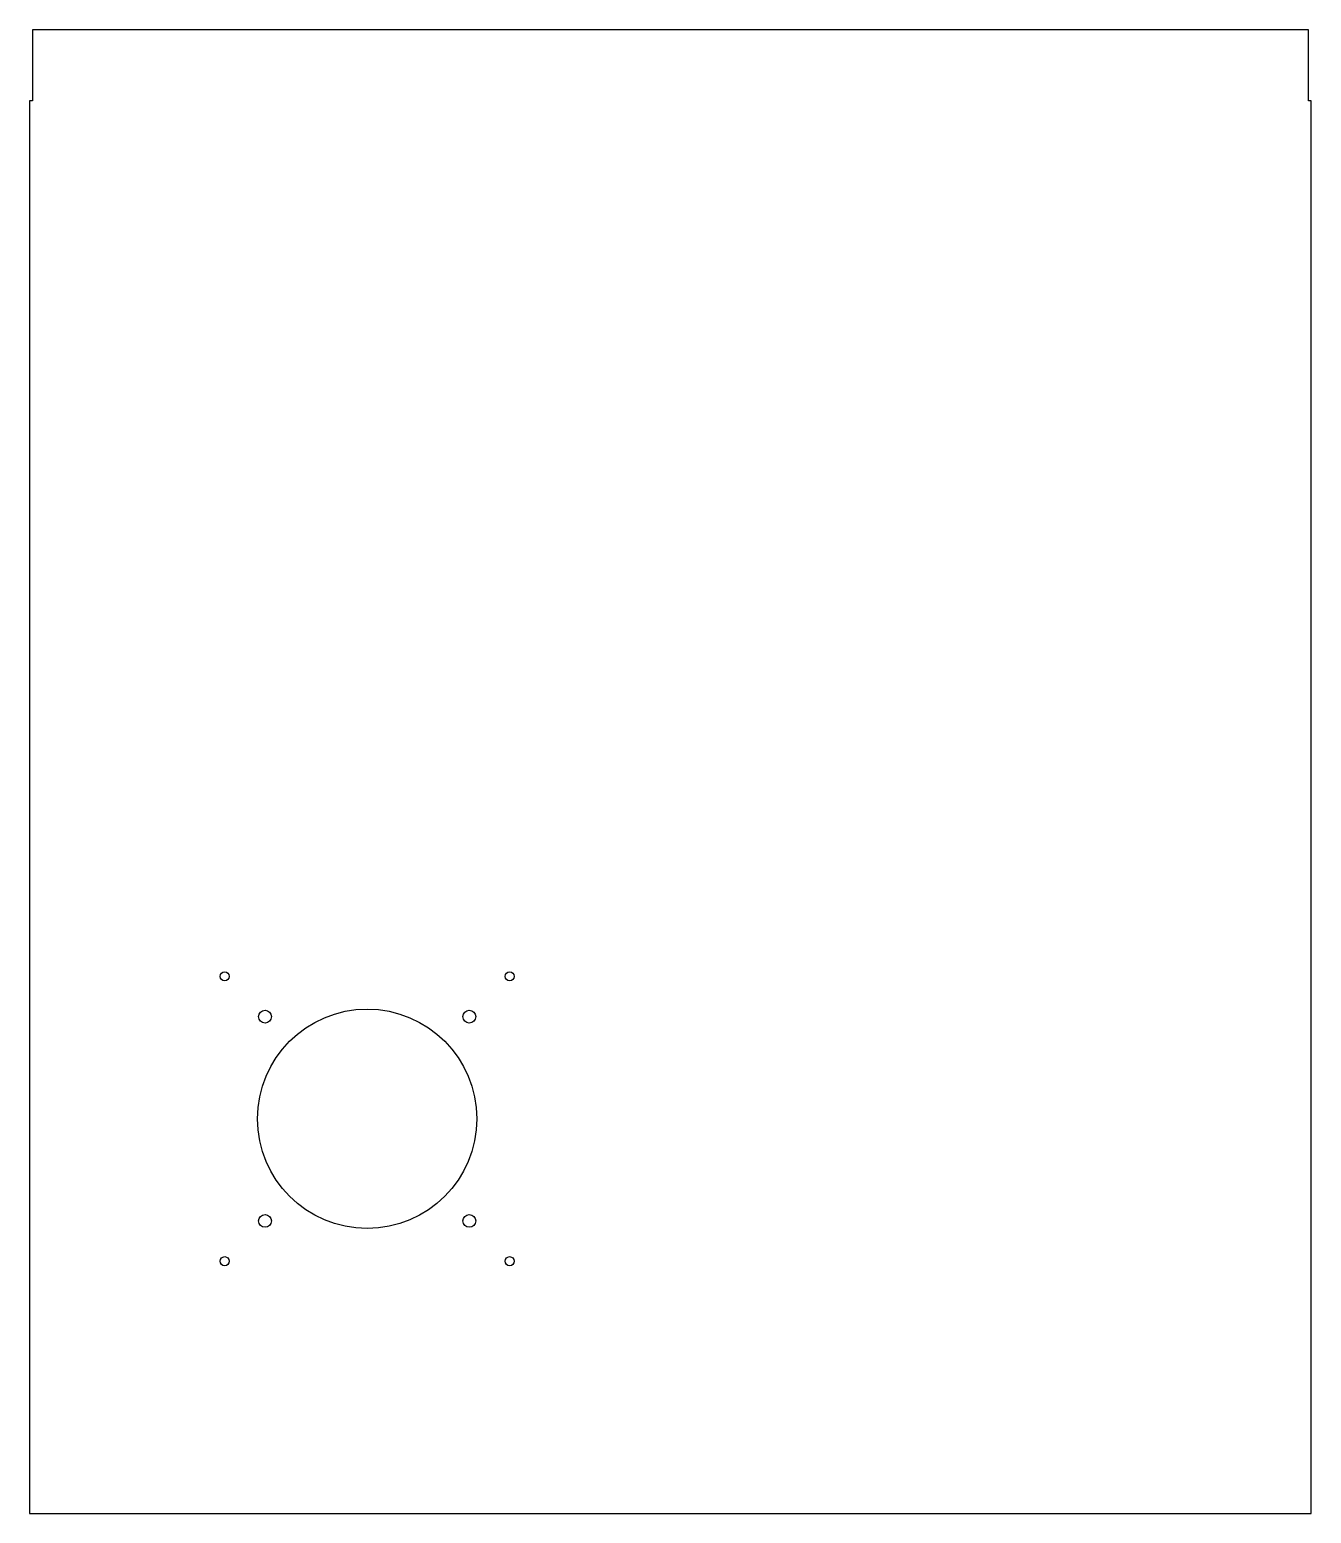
# Model space of a CAD drawing. Header units: millimetres. Extents: x -262 to 188, y -197 to 324.
import ezdxf

# ---------------------------------------------------------------- set-up
doc = ezdxf.new("R2010")
doc.units = ezdxf.units.MM

msp = doc.modelspace()

# ---------------------------------------------------------------- linework, layer by layer
at = {"color": 7, "linetype": 'Continuous', "lineweight": 25}
for p, q in [((-260.84, 323.7), (-260.84, 298.7)), ((187.16, 323.7), (-260.84, 323.7)), ((187.16, 298.7), (187.16, 323.7)), ((-261.84, 298.7), (-261.84, -197.1)), ((-260.84, 298.7), (-261.84, 298.7)), ((188.16, 298.7), (187.16, 298.7)), ((188.16, -197.1), (188.16, 298.7)), ((-261.84, -197.1), (188.16, -197.1))]:
    msp.add_line(p, q, dxfattribs=at)
for centre, radius in [((-193.34, -8.6), 1.6), ((-93.34, -8.6), 1.6), ((-143.34, -58.6), 38.5), ((-179.19, -22.75), 2.25), ((-107.49, -22.75), 2.25), ((-179.19, -94.45), 2.25), ((-107.49, -94.45), 2.25), ((-193.34, -108.6), 1.6), ((-93.34, -108.6), 1.6)]:
    msp.add_circle(centre, radius, dxfattribs=at)

doc.saveas('drawing.dxf')
